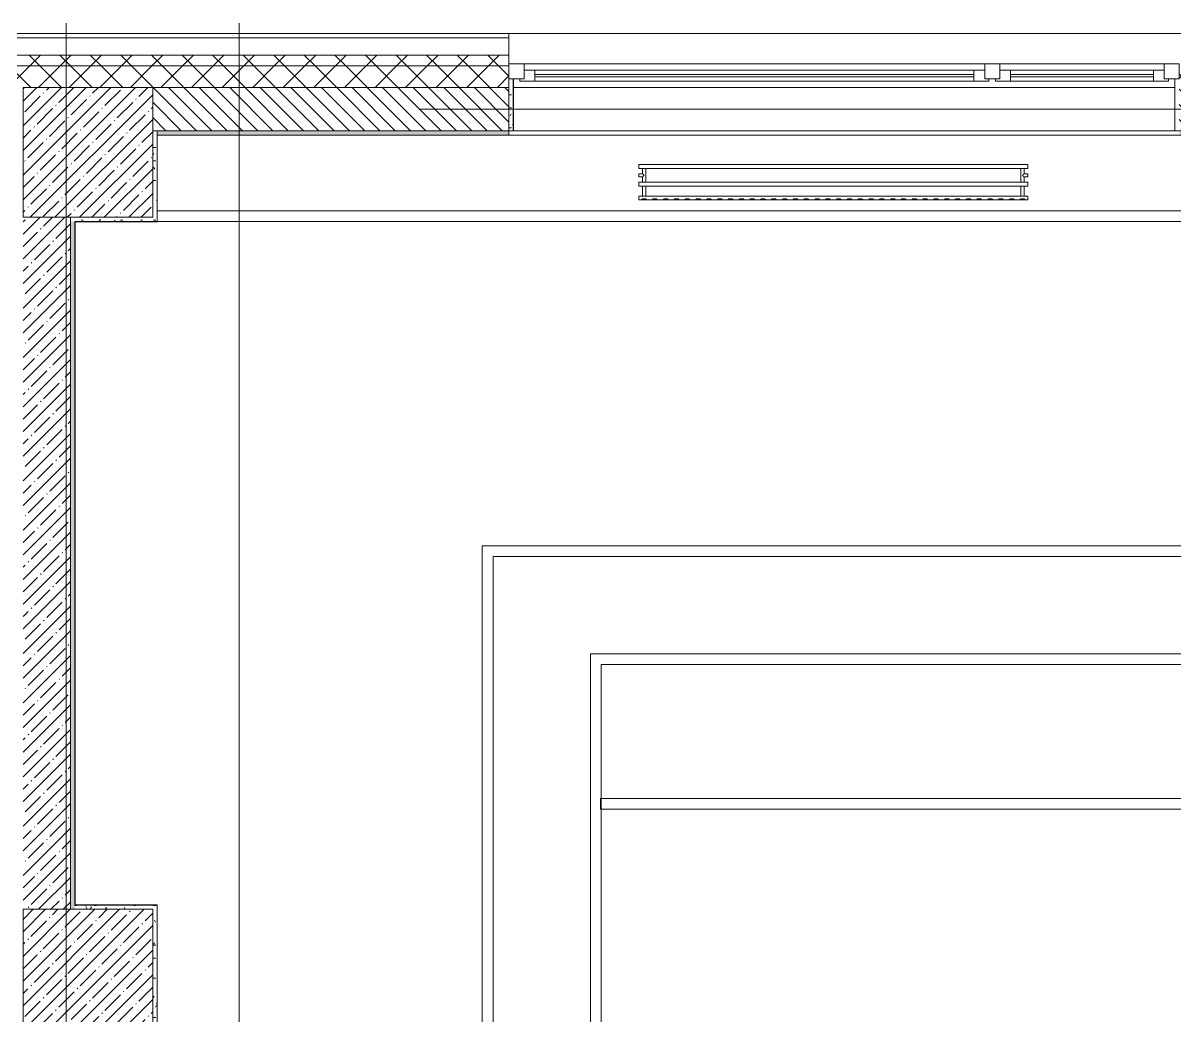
# Model space of a CAD drawing. Header units: millimetres. Extents: x -6228 to 201956, y -8553 to 30426.
# Drawn here: x 139112 to 144439, y 22807 to 27398 of the extents above; entities that cross this region are included whole.
import ezdxf

# ---------------------------------------------------------------- set-up
doc = ezdxf.new("R2010")
doc.units = ezdxf.units.MM
doc.linetypes.add('Осевая', pattern=[15875, 3175, -2381.25, 7937.5, -2381.25])
doc.layers.add('A-FLOR-3', color=7, linetype='Continuous', lineweight=9, true_color=0xaaaaaa)
doc.layers.add('I-WALL-7', color=9, linetype='Continuous', lineweight=9, true_color=0x808080)
for name, color, linetype, lineweight in [('A-GLAZ-2', 7, 'Continuous', 9), ('A-WALL-1', 7, 'Continuous', 9), ('A-WALL-4', 7, 'Continuous', 13), ('I-WALL-5', 7, 'Continuous', 9), ('M-EQPM-1', 7, 'Continuous', 9), ('S-COLS-2', 7, 'Continuous', 9), ('Оси', 7, 'Continuous', 9), ('Оси-2', 7, 'Осевая', 9)]:
    doc.layers.add(name, color=color, linetype=linetype, lineweight=lineweight)
pattern_1 = [(45, (96951.9, 0), (-70.71068, 70.71068), []), (135, (96951.9, 0), (-70.71068, -70.71068), [])]
pattern_2 = [(0, (96951.896, 0), (121.92, 30.48), [10.058, -81.382, 10.058, -81.382, -487.68]), (0, (96951.896, 0), (121.92, 30.48), [-182.88, 10.058, -172.822, 10.058, -81.382, -213.36]), (0, (96951.896, 0), (121.92, 30.48), [-457.2, 10.058, -50.902, 10.058, -142.342]), (120, (96997.616, 15.24), (-87.356454, 90.345817), [10.058, -81.382, 10.058, -81.382, -487.68]), (120, (96997.616, 15.24), (-87.356454, 90.345817), [-182.88, 10.058, -172.822, 10.058, -81.382, -213.36]), (120, (96997.616, 15.24), (-87.356454, 90.345817), [-457.2, 10.058, -50.902, 10.058, -142.342]), (240, (97012.856, 76.2), (-34.563546, -120.825817), [10.058, -81.382, 10.058, -81.382, -487.68]), (240, (97012.856, 76.2), (-34.563546, -120.825817), [-182.88, 10.058, -172.822, 10.058, -81.382, -213.36]), (240, (97012.856, 76.2), (-34.563546, -120.825817), [-457.2, 10.058, -50.902, 10.058, -142.342])]

# ---------------------------------------------------------------- blocks, each defined once
blk = doc.blocks.new('BSC_Колонна _Прямоугольная - 600х600-V186-План зашивки приборов отопления в осях 1 этажа 12-23')
at = {"layer": 'S-COLS-2'}
h = blk.add_hatch(dxfattribs=at)
h.set_pattern_fill('FP_164', color=256, style=0, pattern_type=2)
h.set_pattern_definition([(45, (-42460, -26800), (-57.02463, 57.02463), []), (45, (-42402.975, -26800), (-57.02463, 57.02463), [100.806, -20.161, 3.353, -16.808])])
h.paths.add_polyline_path([(-300, -300), (300, -300), (300, 300), (-300, 300), (-300, 171.5)])
for p, q in [((300, 300), (-300, 300)), ((-300, 300), (-300, -300)), ((300, -300), (300, 300)), ((-300, -300), (300, -300))]:
    blk.add_line(p, q, dxfattribs=at)
blk = doc.blocks.new('BSC_Колонна _Прямоугольная - 600х600-V190-План зашивки приборов отопления в осях 1 этажа 12-23')
at = {"layer": 'S-COLS-2'}
h = blk.add_hatch(dxfattribs=at)
h.set_pattern_fill('FP_169', color=256, style=0, pattern_type=2)
h.set_pattern_definition([(45, (-42460, -23000), (-57.02463, 57.02463), []), (45, (-42402.975, -23000), (-57.02463, 57.02463), [100.806, -20.161, 3.353, -16.808])])
h.paths.add_polyline_path([(-300, -300), (300, -300), (300, 300), (-300, 300), (-300, -82)])
for p, q in [((300, 300), (-300, 300)), ((-300, 300), (-300, -300)), ((300, -300), (300, 300)), ((-300, -300), (300, -300))]:
    blk.add_line(p, q, dxfattribs=at)
blk = doc.blocks.new('120_Окно_СКБ_2Ст - 120_Окно_СКБ_2Ст 3100х2500 _мал_створка слева_ 2-19089248-План зашивки приборов отопления в осях 1 этажа 12-23')
at = {"layer": 'A-GLAZ-2'}
for p, q in [((-1550, -75), (-1550, -5)), ((-1550, -5), (-1480, -5)), ((1550, -5), (-1550, -5)), ((-1480, -5), (-1480, -75)), ((650, -35), (-1480, -35)), ((-1480, -35), (-1480, -75)), ((-1430, -85), (-1430, -35)), ((600, -85), (600, -35)), ((650, -75), (650, -5)), ((650, -5), (720, -5)), ((650, -75), (650, -35)), ((720, -5), (720, -75)), ((1480, -35), (720, -35)), ((720, -35), (720, -75)), ((770, -85), (770, -35)), ((1430, -85), (1430, -35)), ((1480, -75), (1480, -5)), ((1480, -5), (1550, -5)), ((1480, -75), (1480, -35)), ((1550, -5), (1550, -75)), ((-1480, -75), (-1550, -75)), ((-1530, -75), (-1500, -75)), ((-1480, -75), (-1500, -75)), ((-1500, -75), (-1500, -85)), ((-1500, -85), (670, -85)), ((670, -85), (-1500, -85)), ((-1430, -55), (600, -55)), ((600, -65), (-1430, -65)), ((720, -75), (650, -75)), ((670, -75), (650, -75)), ((670, -75), (700, -75)), ((670, -85), (670, -75)), ((720, -75), (700, -75)), ((700, -75), (700, -85)), ((700, -85), (1500, -85)), ((1500, -85), (700, -85)), ((770, -55), (1430, -55)), ((1430, -65), (770, -65)), ((1550, -75), (1480, -75)), ((1500, -75), (1480, -75)), ((1500, -75), (1530, -75)), ((1500, -85), (1500, -75))]:
    blk.add_line(p, q, dxfattribs=at)
blk = doc.blocks.new('radiator_prado_classic_z_tip_30_po exemplyaru - Classic Z Тип 30-500-30677905-План зашивки приборов отопления в осях 1 этажа 12-23')
at = {"layer": 'M-EQPM-1'}
for p, q in [((0, 228), (0, 210)), ((1800, 228), (0, 228)), ((0, 210), (0, 228)), ((0, 228), (12.5, 228)), ((12.5, 228), (37.5, 228)), ((37.5, 228), (12.5, 228)), ((12.5, 228), (37.5, 228)), ((12.5, 228), (17.5, 223)), ((12.5, 228), (17.5, 223)), ((32.5, 223), (17.5, 223)), ((17.5, 223), (32.5, 223)), ((32.5, 223), (37.5, 228)), ((37.5, 228), (32.5, 223)), ((37.5, 228), (62.5, 228)), ((62.5, 228), (87.5, 228)), ((87.5, 228), (62.5, 228)), ((62.5, 228), (87.5, 228)), ((62.5, 228), (67.5, 223)), ((62.5, 228), (67.5, 223)), ((82.5, 223), (67.5, 223)), ((67.5, 223), (82.5, 223)), ((82.5, 223), (87.5, 228)), ((87.5, 228), (82.5, 223)), ((87.5, 228), (112.5, 228)), ((112.5, 228), (137.5, 228)), ((137.5, 228), (112.5, 228)), ((112.5, 228), (137.5, 228)), ((112.5, 228), (117.5, 223)), ((112.5, 228), (117.5, 223)), ((132.5, 223), (117.5, 223)), ((117.5, 223), (132.5, 223)), ((132.5, 223), (137.5, 228)), ((137.5, 228), (132.5, 223)), ((137.5, 228), (162.5, 228)), ((162.5, 228), (187.5, 228)), ((187.5, 228), (162.5, 228)), ((162.5, 228), (187.5, 228)), ((162.5, 228), (167.5, 223)), ((162.5, 228), (167.5, 223)), ((182.5, 223), (167.5, 223)), ((167.5, 223), (182.5, 223)), ((182.5, 223), (187.5, 228)), ((187.5, 228), (182.5, 223)), ((187.5, 228), (212.5, 228)), ((212.5, 228), (237.5, 228)), ((237.5, 228), (212.5, 228)), ((212.5, 228), (237.5, 228)), ((212.5, 228), (217.5, 223)), ((212.5, 228), (217.5, 223)), ((232.5, 223), (217.5, 223)), ((217.5, 223), (232.5, 223)), ((232.5, 223), (237.5, 228)), ((237.5, 228), (232.5, 223)), ((237.5, 228), (262.5, 228)), ((262.5, 228), (287.5, 228)), ((287.5, 228), (262.5, 228)), ((262.5, 228), (287.5, 228)), ((262.5, 228), (267.5, 223)), ((262.5, 228), (267.5, 223)), ((282.5, 223), (267.5, 223)), ((267.5, 223), (282.5, 223)), ((282.5, 223), (287.5, 228)), ((287.5, 228), (282.5, 223)), ((287.5, 228), (312.5, 228)), ((312.5, 228), (337.5, 228)), ((337.5, 228), (312.5, 228)), ((312.5, 228), (337.5, 228)), ((312.5, 228), (317.5, 223)), ((312.5, 228), (317.5, 223)), ((332.5, 223), (317.5, 223)), ((317.5, 223), (332.5, 223)), ((332.5, 223), (337.5, 228)), ((337.5, 228), (332.5, 223)), ((337.5, 228), (362.5, 228)), ((362.5, 228), (387.5, 228)), ((387.5, 228), (362.5, 228)), ((362.5, 228), (387.5, 228)), ((362.5, 228), (367.5, 223)), ((362.5, 228), (367.5, 223)), ((382.5, 223), (367.5, 223)), ((367.5, 223), (382.5, 223)), ((382.5, 223), (387.5, 228)), ((387.5, 228), (382.5, 223)), ((387.5, 228), (412.5, 228)), ((412.5, 228), (437.5, 228)), ((437.5, 228), (412.5, 228)), ((412.5, 228), (437.5, 228)), ((412.5, 228), (417.5, 223)), ((412.5, 228), (417.5, 223)), ((432.5, 223), (417.5, 223)), ((417.5, 223), (432.5, 223)), ((432.5, 223), (437.5, 228)), ((437.5, 228), (432.5, 223)), ((437.5, 228), (462.5, 228)), ((462.5, 228), (487.5, 228)), ((487.5, 228), (462.5, 228)), ((462.5, 228), (487.5, 228)), ((462.5, 228), (467.5, 223)), ((462.5, 228), (467.5, 223)), ((482.5, 223), (467.5, 223)), ((467.5, 223), (482.5, 223)), ((482.5, 223), (487.5, 228)), ((487.5, 228), (482.5, 223)), ((487.5, 228), (512.5, 228)), ((512.5, 228), (537.5, 228)), ((537.5, 228), (512.5, 228)), ((512.5, 228), (537.5, 228)), ((512.5, 228), (517.5, 223)), ((512.5, 228), (517.5, 223)), ((532.5, 223), (517.5, 223)), ((517.5, 223), (532.5, 223)), ((532.5, 223), (537.5, 228)), ((537.5, 228), (532.5, 223)), ((537.5, 228), (562.5, 228)), ((562.5, 228), (587.5, 228)), ((587.5, 228), (562.5, 228)), ((562.5, 228), (587.5, 228)), ((562.5, 228), (567.5, 223)), ((562.5, 228), (567.5, 223)), ((582.5, 223), (567.5, 223)), ((567.5, 223), (582.5, 223)), ((582.5, 223), (587.5, 228)), ((587.5, 228), (582.5, 223)), ((587.5, 228), (612.5, 228)), ((612.5, 228), (637.5, 228)), ((637.5, 228), (612.5, 228)), ((612.5, 228), (637.5, 228)), ((612.5, 228), (617.5, 223)), ((612.5, 228), (617.5, 223)), ((632.5, 223), (617.5, 223)), ((617.5, 223), (632.5, 223)), ((632.5, 223), (637.5, 228)), ((637.5, 228), (632.5, 223)), ((637.5, 228), (662.5, 228)), ((662.5, 228), (687.5, 228)), ((687.5, 228), (662.5, 228)), ((662.5, 228), (687.5, 228)), ((662.5, 228), (667.5, 223)), ((662.5, 228), (667.5, 223)), ((682.5, 223), (667.5, 223)), ((667.5, 223), (682.5, 223)), ((682.5, 223), (687.5, 228)), ((687.5, 228), (682.5, 223)), ((687.5, 228), (712.5, 228)), ((712.5, 228), (737.5, 228)), ((737.5, 228), (712.5, 228)), ((712.5, 228), (737.5, 228)), ((712.5, 228), (717.5, 223)), ((712.5, 228), (717.5, 223)), ((732.5, 223), (717.5, 223)), ((717.5, 223), (732.5, 223)), ((732.5, 223), (737.5, 228)), ((737.5, 228), (732.5, 223)), ((737.5, 228), (762.5, 228)), ((762.5, 228), (787.5, 228)), ((787.5, 228), (762.5, 228)), ((762.5, 228), (787.5, 228)), ((762.5, 228), (767.5, 223)), ((762.5, 228), (767.5, 223)), ((782.5, 223), (767.5, 223)), ((767.5, 223), (782.5, 223)), ((782.5, 223), (787.5, 228)), ((787.5, 228), (782.5, 223)), ((787.5, 228), (812.5, 228)), ((812.5, 228), (837.5, 228)), ((837.5, 228), (812.5, 228)), ((812.5, 228), (837.5, 228)), ((812.5, 228), (817.5, 223)), ((812.5, 228), (817.5, 223)), ((832.5, 223), (817.5, 223)), ((817.5, 223), (832.5, 223)), ((832.5, 223), (837.5, 228)), ((837.5, 228), (832.5, 223)), ((837.5, 228), (862.5, 228)), ((862.5, 228), (887.5, 228)), ((887.5, 228), (862.5, 228)), ((862.5, 228), (887.5, 228)), ((862.5, 228), (867.5, 223)), ((862.5, 228), (867.5, 223)), ((882.5, 223), (867.5, 223)), ((867.5, 223), (882.5, 223)), ((882.5, 223), (887.5, 228)), ((887.5, 228), (882.5, 223)), ((887.5, 228), (912.5, 228)), ((912.5, 228), (937.5, 228)), ((937.5, 228), (912.5, 228)), ((912.5, 228), (937.5, 228)), ((912.5, 228), (917.5, 223)), ((912.5, 228), (917.5, 223)), ((932.5, 223), (917.5, 223)), ((917.5, 223), (932.5, 223)), ((932.5, 223), (937.5, 228)), ((937.5, 228), (932.5, 223)), ((937.5, 228), (962.5, 228)), ((962.5, 228), (987.5, 228)), ((987.5, 228), (962.5, 228)), ((962.5, 228), (987.5, 228)), ((962.5, 228), (967.5, 223)), ((962.5, 228), (967.5, 223)), ((982.5, 223), (967.5, 223)), ((967.5, 223), (982.5, 223)), ((982.5, 223), (987.5, 228)), ((987.5, 228), (982.5, 223)), ((987.5, 228), (1012.5, 228)), ((1012.5, 228), (1037.5, 228)), ((1037.5, 228), (1012.5, 228)), ((1012.5, 228), (1037.5, 228)), ((1012.5, 228), (1017.5, 223)), ((1012.5, 228), (1017.5, 223)), ((1032.5, 223), (1017.5, 223)), ((1017.5, 223), (1032.5, 223)), ((1032.5, 223), (1037.5, 228)), ((1037.5, 228), (1032.5, 223)), ((1037.5, 228), (1062.5, 228)), ((1062.5, 228), (1087.5, 228)), ((1087.5, 228), (1062.5, 228)), ((1062.5, 228), (1087.5, 228)), ((1062.5, 228), (1067.5, 223)), ((1062.5, 228), (1067.5, 223)), ((1082.5, 223), (1067.5, 223)), ((1067.5, 223), (1082.5, 223)), ((1082.5, 223), (1087.5, 228)), ((1087.5, 228), (1082.5, 223)), ((1087.5, 228), (1112.5, 228)), ((1112.5, 228), (1137.5, 228)), ((1137.5, 228), (1112.5, 228)), ((1112.5, 228), (1137.5, 228)), ((1112.5, 228), (1117.5, 223)), ((1112.5, 228), (1117.5, 223)), ((1132.5, 223), (1117.5, 223)), ((1117.5, 223), (1132.5, 223)), ((1132.5, 223), (1137.5, 228)), ((1137.5, 228), (1132.5, 223)), ((1137.5, 228), (1162.5, 228)), ((1162.5, 228), (1187.5, 228)), ((1187.5, 228), (1162.5, 228)), ((1162.5, 228), (1187.5, 228)), ((1162.5, 228), (1167.5, 223)), ((1162.5, 228), (1167.5, 223)), ((1182.5, 223), (1167.5, 223)), ((1167.5, 223), (1182.5, 223)), ((1182.5, 223), (1187.5, 228)), ((1187.5, 228), (1182.5, 223)), ((1187.5, 228), (1212.5, 228)), ((1212.5, 228), (1237.5, 228)), ((1237.5, 228), (1212.5, 228)), ((1212.5, 228), (1237.5, 228)), ((1212.5, 228), (1217.5, 223)), ((1212.5, 228), (1217.5, 223)), ((1232.5, 223), (1217.5, 223)), ((1217.5, 223), (1232.5, 223)), ((1232.5, 223), (1237.5, 228)), ((1237.5, 228), (1232.5, 223)), ((1237.5, 228), (1262.5, 228)), ((1262.5, 228), (1287.5, 228)), ((1287.5, 228), (1262.5, 228)), ((1262.5, 228), (1287.5, 228)), ((1262.5, 228), (1267.5, 223)), ((1262.5, 228), (1267.5, 223)), ((1282.5, 223), (1267.5, 223)), ((1267.5, 223), (1282.5, 223)), ((1282.5, 223), (1287.5, 228)), ((1287.5, 228), (1282.5, 223)), ((1287.5, 228), (1312.5, 228)), ((1312.5, 228), (1337.5, 228)), ((1337.5, 228), (1312.5, 228)), ((1312.5, 228), (1337.5, 228)), ((1312.5, 228), (1317.5, 223)), ((1312.5, 228), (1317.5, 223)), ((1332.5, 223), (1317.5, 223)), ((1317.5, 223), (1332.5, 223)), ((1332.5, 223), (1337.5, 228)), ((1337.5, 228), (1332.5, 223)), ((1337.5, 228), (1362.5, 228)), ((1362.5, 228), (1387.5, 228)), ((1387.5, 228), (1362.5, 228)), ((1362.5, 228), (1387.5, 228)), ((1362.5, 228), (1367.5, 223)), ((1362.5, 228), (1367.5, 223)), ((1382.5, 223), (1367.5, 223)), ((1367.5, 223), (1382.5, 223)), ((1382.5, 223), (1387.5, 228)), ((1387.5, 228), (1382.5, 223)), ((1387.5, 228), (1412.5, 228)), ((1412.5, 228), (1437.5, 228)), ((1437.5, 228), (1412.5, 228)), ((1412.5, 228), (1437.5, 228)), ((1412.5, 228), (1417.5, 223)), ((1412.5, 228), (1417.5, 223)), ((1432.5, 223), (1417.5, 223)), ((1417.5, 223), (1432.5, 223)), ((1432.5, 223), (1437.5, 228)), ((1437.5, 228), (1432.5, 223)), ((1437.5, 228), (1462.5, 228)), ((1462.5, 228), (1487.5, 228)), ((1487.5, 228), (1462.5, 228)), ((1462.5, 228), (1487.5, 228)), ((1462.5, 228), (1467.5, 223)), ((1462.5, 228), (1467.5, 223)), ((1482.5, 223), (1467.5, 223)), ((1467.5, 223), (1482.5, 223)), ((1482.5, 223), (1487.5, 228)), ((1487.5, 228), (1482.5, 223)), ((1487.5, 228), (1512.5, 228)), ((1512.5, 228), (1537.5, 228)), ((1537.5, 228), (1512.5, 228)), ((1512.5, 228), (1537.5, 228)), ((1512.5, 228), (1517.5, 223)), ((1512.5, 228), (1517.5, 223)), ((1532.5, 223), (1517.5, 223)), ((1517.5, 223), (1532.5, 223)), ((1532.5, 223), (1537.5, 228)), ((1537.5, 228), (1532.5, 223)), ((1537.5, 228), (1562.5, 228)), ((1562.5, 228), (1587.5, 228)), ((1587.5, 228), (1562.5, 228)), ((1562.5, 228), (1587.5, 228)), ((1562.5, 228), (1567.5, 223)), ((1562.5, 228), (1567.5, 223)), ((1582.5, 223), (1567.5, 223)), ((1567.5, 223), (1582.5, 223)), ((1582.5, 223), (1587.5, 228)), ((1587.5, 228), (1582.5, 223)), ((1587.5, 228), (1612.5, 228)), ((1612.5, 228), (1637.5, 228)), ((1637.5, 228), (1612.5, 228)), ((1612.5, 228), (1637.5, 228)), ((1612.5, 228), (1617.5, 223)), ((1612.5, 228), (1617.5, 223)), ((1632.5, 223), (1617.5, 223)), ((1617.5, 223), (1632.5, 223)), ((1632.5, 223), (1637.5, 228)), ((1637.5, 228), (1632.5, 223)), ((1637.5, 228), (1662.5, 228)), ((1662.5, 228), (1687.5, 228)), ((1687.5, 228), (1662.5, 228)), ((1662.5, 228), (1687.5, 228)), ((1662.5, 228), (1667.5, 223)), ((1662.5, 228), (1667.5, 223)), ((1682.5, 223), (1667.5, 223)), ((1667.5, 223), (1682.5, 223)), ((1682.5, 223), (1687.5, 228)), ((1687.5, 228), (1682.5, 223)), ((1687.5, 228), (1712.5, 228)), ((1712.5, 228), (1737.5, 228)), ((1737.5, 228), (1712.5, 228)), ((1712.5, 228), (1737.5, 228)), ((1712.5, 228), (1717.5, 223)), ((1712.5, 228), (1717.5, 223)), ((1732.5, 223), (1717.5, 223)), ((1717.5, 223), (1732.5, 223)), ((1732.5, 223), (1737.5, 228)), ((1737.5, 228), (1732.5, 223)), ((1737.5, 228), (1762.5, 228)), ((1762.5, 228), (1787.5, 228)), ((1787.5, 228), (1762.5, 228)), ((1762.5, 228), (1787.5, 228)), ((1762.5, 228), (1767.5, 223)), ((1762.5, 228), (1767.5, 223)), ((1782.5, 223), (1767.5, 223)), ((1767.5, 223), (1782.5, 223)), ((1782.5, 223), (1787.5, 228)), ((1787.5, 228), (1782.5, 223)), ((1787.5, 228), (1800, 228)), ((1800, 210), (1800, 228)), ((1800, 228), (1800, 210)), ((0, 210), (1800, 210)), ((17.5, 210), (0, 210)), ((1800, 164), (0, 164)), ((0, 164), (0, 146)), ((0, 146), (0, 164)), ((0, 164), (17.5, 164)), ((17.5, 210), (17.5, 164)), ((17.5, 210), (17.5, 164)), ((23.1, 210), (17.5, 210)), ((17.5, 210), (17.8, 210)), ((19.7, 210), (17.5, 210)), ((17.5, 210), (19.7, 210)), ((21.2, 164), (17.5, 164)), ((17.5, 164), (19.7, 164)), ((32.5, 164), (17.5, 164)), ((17.5, 164), (32.5, 164)), ((17.8, 210), (32.5, 210)), ((26.9, 210), (18.5, 210)), ((18.5, 164), (26.9, 164)), ((32.5, 210), (19.7, 210)), ((19.7, 210), (21.2, 210)), ((19.7, 164), (32.5, 164)), ((30.3, 164), (21.2, 164)), ((21.2, 210), (32.5, 210)), ((26.9, 210), (23.1, 210)), ((28.7, 210), (26.9, 210)), ((31.5, 210), (27.4, 210)), ((27.4, 164), (31.5, 164)), ((30.3, 210), (28.7, 210)), ((32.5, 210), (30.3, 210)), ((32.5, 164), (30.3, 164)), ((32.5, 164), (32.5, 210)), ((32.5, 164), (32.5, 210)), ((1767.5, 210), (32.5, 210)), ((32.5, 164), (1767.5, 164)), ((1767.5, 210), (1767.5, 164)), ((1767.5, 210), (1767.5, 164)), ((1778.7, 210), (1767.5, 210)), ((1767.5, 210), (1776.9, 210)), ((1782.5, 210), (1767.5, 210)), ((1767.5, 210), (1782.2, 210)), ((1782.5, 164), (1767.5, 164)), ((1767.5, 164), (1768.5, 164)), ((1782.5, 164), (1767.5, 164)), ((1767.5, 164), (1782.5, 164)), ((1781.5, 210), (1768.5, 210)), ((1768.5, 164), (1769.7, 164)), ((1768.5, 164), (1781.5, 164)), ((1769.7, 164), (1780.3, 164)), ((1776.9, 210), (1782.5, 210)), ((1782.5, 210), (1778.7, 210)), ((1780.3, 164), (1782.5, 164)), ((1782.2, 210), (1782.5, 210)), ((1782.5, 164), (1782.5, 210)), ((1782.5, 164), (1782.5, 210)), ((1800, 210), (1782.5, 210)), ((1782.5, 164), (1800, 164)), ((1800, 146), (1800, 164)), ((1800, 164), (1800, 146)), ((0, 146), (1800, 146)), ((17.5, 146), (0, 146)), ((17.5, 121.5), (0, 121.5)), ((17.5, 121.5), (0, 121.5)), ((0, 121.5), (0, 121.2)), ((0, 106.5), (0, 121.5)), ((0, 121.2), (0, 106.8)), ((0, 121.2), (0, 120.5)), ((0, 120.5), (0, 121.2)), ((0, 121.2), (0, 121.2)), ((0, 120.5), (0, 119.3)), ((0, 119.3), (0, 120.5)), ((0, 119.3), (0, 117.8)), ((0, 117.8), (0, 119.3)), ((0, 117.8), (0, 115.9)), ((0, 115.9), (0, 117.8)), ((0, 115.9), (0, 114)), ((0, 114), (0, 115.9)), ((0, 114), (0, 112.1)), ((0, 112.1), (0, 114)), ((0, 112.1), (0, 110.2)), ((0, 110.2), (0, 112.1)), ((0, 110.2), (0, 108.7)), ((0, 108.7), (0, 110.2)), ((0, 108.7), (0, 106.8)), ((0, 106.8), (0, 108.7)), ((0, 106.8), (0, 106.5)), ((0, 106.8), (0, 106.8)), ((17.5, 146), (17.5, 121.5)), ((17.5, 146), (17.5, 121.5)), ((17.5, 146), (18.5, 146)), ((17.8, 146), (17.5, 146)), ((17.5, 146), (32.5, 146)), ((25, 146), (17.5, 146)), ((32.5, 146), (17.8, 146)), ((18.5, 146), (21.2, 146)), ((26.9, 146), (18.5, 146)), ((21.2, 146), (23.1, 146)), ((23.1, 146), (25, 146)), ((25, 146), (26.9, 146)), ((26.9, 146), (25, 146)), ((26.9, 146), (28.7, 146)), ((32.5, 146), (26.9, 146)), ((31.5, 146), (27.4, 146)), ((28.7, 146), (30.3, 146)), ((30.3, 146), (32.5, 146)), ((32.5, 82), (32.5, 146)), ((32.5, 82), (32.5, 146)), ((1767.5, 146), (32.5, 146)), ((1767.5, 146), (1767.5, 82)), ((1767.5, 146), (1767.5, 82)), ((1767.5, 146), (1767.8, 146)), ((1782.5, 146), (1767.5, 146)), ((1767.5, 146), (1782.5, 146)), ((1782.5, 146), (1767.5, 146)), ((1767.8, 146), (1768.5, 146)), ((1768.5, 146), (1776.9, 146)), ((1781.5, 146), (1768.5, 146)), ((1776.9, 146), (1782.5, 146)), ((1782.5, 121.5), (1782.5, 146)), ((1782.5, 121.5), (1782.5, 146)), ((1800, 146), (1782.5, 146)), ((1800, 121.5), (1782.5, 121.5)), ((1800, 121.5), (1782.5, 121.5)), ((1800, 121.5), (1800, 106.5)), ((1800, 121.2), (1800, 121.5)), ((1800, 121.5), (1800, 121.2)), ((1800, 121.2), (1800, 121.5)), ((1800, 115.9), (1800, 121.2)), ((1800, 121.2), (1800, 120.5)), ((1800, 106.8), (1800, 121.2)), ((1800, 120.5), (1800, 119.3)), ((1800, 119.3), (1800, 106.8)), ((1800, 106.8), (1800, 115.9)), ((1800, 106.5), (1800, 106.8)), ((1800, 106.8), (1800, 106.5)), ((1800, 106.5), (1800, 106.8)), ((0, 106.5), (17.5, 106.5)), ((0, 106.5), (17.5, 106.5)), ((1800, 82), (0, 82)), ((0, 82), (0, 64)), ((0, 64), (0, 82)), ((0, 82), (17.5, 82)), ((1800, 64), (0, 64)), ((0, 64), (1800, 64)), ((17.5, 106.5), (17.5, 82)), ((17.5, 106.5), (17.5, 82)), ((17.8, 82), (17.5, 82)), ((17.5, 82), (17.8, 82)), ((32.2, 82), (17.5, 82)), ((17.5, 82), (21.2, 82)), ((18.5, 82), (17.8, 82)), ((17.8, 82), (32.5, 82)), ((26.9, 82), (18.5, 82)), ((18.5, 82), (26.9, 82)), ((21.2, 82), (23.1, 82)), ((23.1, 82), (32.5, 82)), ((31.5, 82), (26.9, 82)), ((27.4, 82), (31.5, 82)), ((32.2, 82), (31.5, 82)), ((32.5, 82), (32.2, 82)), ((32.5, 82), (32.2, 82)), ((32.5, 82), (1767.5, 82)), ((1767.8, 82), (1767.5, 82)), ((1767.5, 82), (1782.5, 82)), ((1782.5, 82), (1767.5, 82)), ((1767.5, 82), (1775, 82)), ((1782.2, 82), (1767.8, 82)), ((1768.5, 82), (1781.5, 82)), ((1775, 82), (1782.2, 82)), ((1782.5, 82), (1782.2, 82)), ((1782.2, 82), (1782.5, 82)), ((1782.5, 82), (1782.5, 106.5)), ((1782.5, 106.5), (1800, 106.5)), ((1782.5, 82), (1782.5, 106.5)), ((1782.5, 106.5), (1800, 106.5)), ((1782.5, 82), (1800, 82)), ((1800, 64), (1800, 82)), ((1800, 82), (1800, 64))]:
    blk.add_line(p, q, dxfattribs=at)
for points, knots in [([(17.8, 121.2), (17.7, 121.3), (17.7, 121.3), (17.5, 121.5), (17.5, 121.5), (17.5, 121.5)], [0.8571429, 0.8571429, 0.8571429, 0.8571429, 0.8928571, 0.9285714, 1, 1, 1, 1]), ([(17.5, 121.5), (17.5, 121.5), (17.5, 121.5), (17.7, 121.3), (17.7, 121.3), (17.8, 121.2)], [0, 0, 0, 0, 0.0714286, 0.1071429, 0.1428571, 0.1428571, 0.1428571, 0.1428571]), ([(17.5, 121.5), (17.5, 121.5), (17.5, 121.5), (17.7, 121.3), (17.7, 121.3), (17.8, 121.2)], [0, 0, 0, 0, 0.0714286, 0.1071429, 0.1428571, 0.1428571, 0.1428571, 0.1428571]), ([(25, 114), (24.5, 114.5), (23.6, 115.4), (22.4, 116.6), (21.6, 117.4), (21.1, 117.9), (20.8, 118.2), (20.5, 118.5), (20.2, 118.8), (19.8, 119.1), (19.6, 119.4), (19.3, 119.7), (19, 120), (18.7, 120.3), (18.5, 120.5), (18.3, 120.7), (18.1, 120.9), (17.9, 121.1), (17.8, 121.2), (17.7, 121.3), (17.5, 121.5), (17.5, 121.5), (17.5, 121.5)], [0, 0, 0, 0, 0.142857, 0.285714, 0.357143, 0.392857, 0.428571, 0.464286, 0.5, 0.535714, 0.571429, 0.607143, 0.642857, 0.678571, 0.714286, 0.75, 0.785714, 0.821429, 0.857143, 0.892857, 0.928571, 1, 1, 1, 1]), ([(17.5, 106.5), (17.5, 106.5), (17.5, 106.5), (17.7, 106.7), (17.8, 106.8), (17.9, 106.9), (18.1, 107.1), (18.3, 107.3), (18.5, 107.5), (18.7, 107.7), (19, 108), (19.3, 108.3), (19.6, 108.6), (19.8, 108.9), (20.3, 109.3), (20.7, 109.7), (21.1, 110.1), (21.6, 110.6), (22.4, 111.4), (23.6, 112.6), (24.5, 113.5), (25, 114)], [0, 0, 0, 0, 0.071429, 0.107143, 0.142857, 0.178571, 0.214286, 0.25, 0.285714, 0.321429, 0.357143, 0.392857, 0.428571, 0.464286, 0.5, 0.571429, 0.607143, 0.642857, 0.714286, 0.857143, 1, 1, 1, 1]), ([(17.5, 106.5), (17.5, 106.5), (17.5, 106.5), (17.7, 106.7), (17.7, 106.7), (17.8, 106.8)], [0, 0, 0, 0, 0.0714286, 0.1071429, 0.1428571, 0.1428571, 0.1428571, 0.1428571]), ([(17.8, 106.8), (17.7, 106.7), (17.7, 106.7), (17.5, 106.5), (17.5, 106.5), (17.5, 106.5)], [0.8571429, 0.8571429, 0.8571429, 0.8571429, 0.8928571, 0.9285714, 1, 1, 1, 1]), ([(17.8, 106.8), (17.7, 106.7), (17.7, 106.7), (17.5, 106.5), (17.5, 106.5), (17.5, 106.5)], [0.8571429, 0.8571429, 0.8571429, 0.8571429, 0.8928571, 0.9285714, 1, 1, 1, 1]), ([(17.8, 121.2), (17.8, 121.2), (17.9, 121.1), (18.1, 120.9), (18.3, 120.7), (18.5, 120.5), (18.7, 120.3), (19, 120), (19.3, 119.7), (19.6, 119.4), (19.8, 119.1), (20.3, 118.7), (20.7, 118.3), (21.1, 117.9), (21.6, 117.4), (22.4, 116.6), (23.1, 115.9), (23.6, 115.4)], [0.1428571, 0.1428571, 0.1428571, 0.1428571, 0.1785714, 0.2142857, 0.25, 0.2857143, 0.3214286, 0.3571429, 0.3928571, 0.4285714, 0.4642857, 0.5, 0.5714286, 0.6071429, 0.6428571, 0.7142857, 0.8571429, 0.8571429, 0.8571429, 0.8571429]), ([(17.8, 106.8), (17.8, 106.8), (17.9, 106.9), (18.1, 107.1), (18.3, 107.3), (18.5, 107.5), (18.7, 107.7), (19, 108), (19.3, 108.3), (19.6, 108.6), (19.9, 108.8), (20.3, 109.3), (20.6, 109.6), (20.8, 109.8)], [0.1428571, 0.1428571, 0.1428571, 0.1428571, 0.1785714, 0.2142857, 0.25, 0.2857143, 0.3214286, 0.3571429, 0.3928571, 0.4285714, 0.4642857, 0.5, 0.5714286, 0.5714286, 0.5714286, 0.5714286]), ([(19.6, 119.4), (19.7, 119.3), (19.9, 119.2), (20.3, 118.7), (20.6, 118.4), (20.8, 118.2)], [0.4285714, 0.4285714, 0.4285714, 0.4285714, 0.4642857, 0.5, 0.5714286, 0.5714286, 0.5714286, 0.5714286]), ([(22.1, 116.9), (21.9, 117.1), (21.6, 117.4), (21.1, 117.9), (20.9, 118.1), (20.8, 118.2)], [0.2857143, 0.2857143, 0.2857143, 0.2857143, 0.3571429, 0.3928571, 0.4285714, 0.4285714, 0.4285714, 0.4285714]), ([(20.8, 118.2), (20.9, 118.1), (21.1, 117.9), (21.6, 117.4), (21.9, 117.1), (22.1, 116.9)], [0.5714286, 0.5714286, 0.5714286, 0.5714286, 0.6071429, 0.6428571, 0.7142857, 0.7142857, 0.7142857, 0.7142857]), ([(20.8, 109.8), (20.9, 109.9), (21.1, 110.1), (21.6, 110.6), (21.9, 110.9), (22.1, 111.1)], [0.5714286, 0.5714286, 0.5714286, 0.5714286, 0.6071429, 0.6428571, 0.7142857, 0.7142857, 0.7142857, 0.7142857]), ([(22.1, 111.1), (21.9, 110.9), (21.6, 110.6), (21.1, 110.1), (20.9, 109.9), (20.8, 109.8)], [0.2857143, 0.2857143, 0.2857143, 0.2857143, 0.3571429, 0.3928571, 0.4285714, 0.4285714, 0.4285714, 0.4285714]), ([(22.1, 111.1), (21.9, 110.9), (21.6, 110.6), (21.1, 110.1), (20.9, 109.9), (20.8, 109.8)], [0.2857143, 0.2857143, 0.2857143, 0.2857143, 0.3571429, 0.3928571, 0.4285714, 0.4285714, 0.4285714, 0.4285714]), ([(1775, 114), (1775.5, 114.5), (1776.4, 115.4), (1777.6, 116.6), (1778.4, 117.4), (1778.9, 117.9), (1779.2, 118.2), (1779.5, 118.5), (1779.8, 118.8), (1780.1, 119.2), (1780.4, 119.4), (1780.7, 119.7), (1781, 120), (1781.3, 120.3), (1781.5, 120.5), (1781.7, 120.7), (1781.9, 120.9), (1782.1, 121.1), (1782.2, 121.2), (1782.3, 121.3), (1782.5, 121.5), (1782.5, 121.5), (1782.5, 121.5)], [0, 0, 0, 0, 0.142857, 0.285714, 0.357143, 0.392857, 0.428571, 0.464286, 0.5, 0.535714, 0.571429, 0.607143, 0.642857, 0.678571, 0.714286, 0.75, 0.785714, 0.821429, 0.857143, 0.892857, 0.928571, 1, 1, 1, 1]), ([(1782.5, 106.5), (1782.5, 106.5), (1782.5, 106.5), (1782.3, 106.7), (1782.2, 106.8), (1782.1, 106.9), (1781.9, 107.1), (1781.7, 107.3), (1781.5, 107.5), (1781.3, 107.7), (1781, 108), (1780.7, 108.3), (1780.4, 108.6), (1780.1, 108.8), (1779.7, 109.3), (1779.3, 109.7), (1778.9, 110.1), (1778.4, 110.6), (1777.6, 111.4), (1776.4, 112.6), (1775.5, 113.5), (1775, 114)], [0, 0, 0, 0, 0.071429, 0.107143, 0.142857, 0.178571, 0.214286, 0.25, 0.285714, 0.321429, 0.357143, 0.392857, 0.428571, 0.464286, 0.5, 0.571429, 0.607143, 0.642857, 0.714286, 0.857143, 1, 1, 1, 1]), ([(1782.2, 121.2), (1782.2, 121.2), (1782.1, 121.1), (1781.9, 120.9), (1781.7, 120.7), (1781.5, 120.5), (1781.3, 120.3), (1781, 120), (1780.7, 119.7), (1780.4, 119.4), (1780.1, 119.2), (1779.7, 118.7), (1779.3, 118.3), (1778.9, 117.9), (1778.4, 117.4), (1777.6, 116.6), (1776.9, 115.9), (1776.4, 115.4)], [0.1428571, 0.1428571, 0.1428571, 0.1428571, 0.1785714, 0.2142857, 0.25, 0.2857143, 0.3214286, 0.3571429, 0.3928571, 0.4285714, 0.4642857, 0.5, 0.5714286, 0.6071429, 0.6428571, 0.7142857, 0.8571429, 0.8571429, 0.8571429, 0.8571429]), ([(1782.2, 121.2), (1782.2, 121.2), (1782.1, 121.1), (1781.9, 120.9), (1781.7, 120.7), (1781.5, 120.5), (1781.3, 120.3), (1781, 120), (1780.7, 119.7), (1780.4, 119.4), (1780.1, 119.2), (1779.7, 118.7), (1779.3, 118.3), (1778.9, 117.9), (1778.4, 117.4), (1777.6, 116.6), (1776.9, 115.9), (1776.4, 115.4)], [0.1428571, 0.1428571, 0.1428571, 0.1428571, 0.1785714, 0.2142857, 0.25, 0.2857143, 0.3214286, 0.3571429, 0.3928571, 0.4285714, 0.4642857, 0.5, 0.5714286, 0.6071429, 0.6428571, 0.7142857, 0.8571429, 0.8571429, 0.8571429, 0.8571429]), ([(1776.4, 115.4), (1776.9, 115.9), (1777.6, 116.6), (1778.4, 117.4), (1778.9, 117.9), (1779.2, 118.2), (1779.5, 118.5), (1779.8, 118.8), (1780.1, 119.2), (1780.4, 119.4), (1780.7, 119.7), (1781, 120), (1781.3, 120.3), (1781.5, 120.5), (1781.7, 120.7), (1781.9, 120.9), (1782.1, 121.1), (1782.2, 121.2), (1782.2, 121.2)], [0.1428571, 0.1428571, 0.1428571, 0.1428571, 0.2857143, 0.3571429, 0.3928571, 0.4285714, 0.4642857, 0.5, 0.5357143, 0.5714286, 0.6071429, 0.6428571, 0.6785714, 0.7142857, 0.75, 0.7857143, 0.8214286, 0.8571429, 0.8571429, 0.8571429, 0.8571429]), ([(1777.9, 111.1), (1778.1, 110.9), (1778.4, 110.6), (1778.9, 110.1), (1779.2, 109.8), (1779.5, 109.5), (1779.8, 109.2), (1780.1, 108.8), (1780.3, 108.7), (1780.4, 108.6)], [0.2857143, 0.2857143, 0.2857143, 0.2857143, 0.3571429, 0.3928571, 0.4285714, 0.4642857, 0.5, 0.5357143, 0.5714286, 0.5714286, 0.5714286, 0.5714286]), ([(1777.9, 111.1), (1778.1, 110.9), (1778.4, 110.6), (1778.9, 110.1), (1779.2, 109.8), (1779.5, 109.5), (1779.8, 109.2), (1780.1, 108.8), (1780.3, 108.7), (1780.4, 108.6)], [0.2857143, 0.2857143, 0.2857143, 0.2857143, 0.3571429, 0.3928571, 0.4285714, 0.4642857, 0.5, 0.5357143, 0.5714286, 0.5714286, 0.5714286, 0.5714286]), ([(1782.2, 106.8), (1782.2, 106.8), (1782.1, 106.9), (1781.9, 107.1), (1781.7, 107.3), (1781.5, 107.5), (1781.3, 107.7), (1781, 108), (1780.7, 108.3), (1780.4, 108.6), (1780.1, 108.8), (1779.7, 109.3), (1779.3, 109.7), (1778.9, 110.1), (1778.4, 110.6), (1778.1, 110.9), (1777.9, 111.1)], [0.1428571, 0.1428571, 0.1428571, 0.1428571, 0.1785714, 0.2142857, 0.25, 0.2857143, 0.3214286, 0.3571429, 0.3928571, 0.4285714, 0.4642857, 0.5, 0.5714286, 0.6071429, 0.6428571, 0.7142857, 0.7142857, 0.7142857, 0.7142857]), ([(1782.5, 121.5), (1782.5, 121.5), (1782.5, 121.5), (1782.3, 121.3), (1782.3, 121.3), (1782.2, 121.2)], [0, 0, 0, 0, 0.0714286, 0.1071429, 0.1428571, 0.1428571, 0.1428571, 0.1428571]), ([(1782.5, 121.5), (1782.5, 121.5), (1782.5, 121.5), (1782.3, 121.3), (1782.3, 121.3), (1782.2, 121.2)], [0, 0, 0, 0, 0.0714286, 0.1071429, 0.1428571, 0.1428571, 0.1428571, 0.1428571]), ([(1782.2, 121.2), (1782.3, 121.3), (1782.3, 121.3), (1782.5, 121.5), (1782.5, 121.5), (1782.5, 121.5)], [0.8571429, 0.8571429, 0.8571429, 0.8571429, 0.8928571, 0.9285714, 1, 1, 1, 1]), ([(1782.2, 106.8), (1782.3, 106.7), (1782.3, 106.7), (1782.5, 106.5), (1782.5, 106.5), (1782.5, 106.5)], [0.8571429, 0.8571429, 0.8571429, 0.8571429, 0.8928571, 0.9285714, 1, 1, 1, 1]), ([(1782.2, 106.8), (1782.3, 106.7), (1782.3, 106.7), (1782.5, 106.5), (1782.5, 106.5), (1782.5, 106.5)], [0.8571429, 0.8571429, 0.8571429, 0.8571429, 0.8928571, 0.9285714, 1, 1, 1, 1]), ([(1782.5, 106.5), (1782.5, 106.5), (1782.5, 106.5), (1782.3, 106.7), (1782.3, 106.7), (1782.2, 106.8)], [0, 0, 0, 0, 0.0714286, 0.1071429, 0.1428571, 0.1428571, 0.1428571, 0.1428571])]:
    blk.add_open_spline(points, degree=3, knots=knots, dxfattribs=at)
for points in [[(20.8, 118.2), (20.7, 118.3), (20.5, 118.5), (20.2, 118.8), (19.9, 119.2), (19.6, 119.4), (19.3, 119.7), (19, 120), (18.7, 120.3), (18.5, 120.5), (18.3, 120.7), (18.1, 120.9), (17.9, 121.1), (17.8, 121.2), (17.8, 121.2)], [(17.8, 121.2), (17.8, 121.2), (17.9, 121.1), (18.1, 120.9), (18.3, 120.7), (18.5, 120.5), (18.7, 120.3), (19, 120), (19.3, 119.7), (19.5, 119.5), (19.6, 119.4)], [(20.8, 109.8), (20.7, 109.7), (20.5, 109.5), (20.2, 109.2), (19.9, 108.8), (19.6, 108.6), (19.3, 108.3), (19, 108), (18.7, 107.7), (18.5, 107.5), (18.3, 107.3), (18.1, 107.1), (17.9, 106.9), (17.8, 106.8), (17.8, 106.8)], [(20.8, 109.8), (20.7, 109.7), (20.5, 109.5), (20.2, 109.2), (19.8, 108.9), (19.6, 108.6), (19.3, 108.3), (19, 108), (18.7, 107.7), (18.5, 107.5), (18.3, 107.3), (18.1, 107.1), (17.9, 106.9), (17.8, 106.8), (17.8, 106.8)], [(23.6, 115.4), (23.1, 115.9), (22.6, 116.4), (22.1, 116.9)], [(22.1, 116.9), (22.6, 116.4), (23.1, 115.9), (23.6, 115.4)], [(25, 114), (24.5, 113.5), (23.6, 112.6), (22.6, 111.6), (22.1, 111.1)], [(22.1, 111.1), (22.6, 111.6), (23.1, 112.1), (23.6, 112.6)], [(23.6, 112.6), (23.1, 112.1), (22.6, 111.6), (22.1, 111.1)], [(25, 114), (24.5, 114.5), (24, 115), (23.6, 115.4)], [(23.6, 115.4), (24, 115), (24.5, 114.5), (25, 114)], [(23.6, 115.4), (24, 115), (24.5, 114.5), (25, 114)], [(23.6, 112.6), (24, 113), (24.5, 113.5), (25, 114)], [(25, 114), (24.5, 113.5), (24, 113), (23.6, 112.6)], [(1776.4, 115.4), (1776, 115), (1775.5, 114.5), (1775, 114)], [(1776.4, 115.4), (1776, 115), (1775.5, 114.5), (1775, 114)], [(1775, 114), (1775.5, 114.5), (1776, 115), (1776.4, 115.4)], [(1775, 114), (1775.5, 113.5), (1776, 113), (1776.4, 112.6)], [(1775, 114), (1775.5, 113.5), (1776.4, 112.6), (1777.4, 111.6), (1777.9, 111.1)], [(1777.9, 111.1), (1777.4, 111.6), (1776.4, 112.6), (1775.5, 113.5), (1775, 114)], [(1776.4, 112.6), (1776.9, 112.1), (1777.4, 111.6), (1777.9, 111.1)], [(1780.4, 108.6), (1780.5, 108.5), (1780.7, 108.3), (1781, 108), (1781.3, 107.7), (1781.4, 107.6), (1781.5, 107.5)], [(1780.4, 108.6), (1780.5, 108.5), (1780.7, 108.3), (1781, 108), (1781.3, 107.7), (1781.5, 107.5), (1781.7, 107.3), (1781.9, 107.1), (1782.1, 106.9), (1782.2, 106.8), (1782.2, 106.8)], [(1781.5, 107.5), (1781.6, 107.4), (1781.7, 107.3), (1781.9, 107.1), (1782.1, 106.9), (1782.2, 106.8), (1782.2, 106.8)]]:
    blk.add_open_spline(points, degree=3, dxfattribs=at)

msp = doc.modelspace()

# ---------------------------------------------------------------- hatches: boundary and pattern name
at = {"layer": 'A-WALL-1'}
h = msp.add_hatch(dxfattribs=at)
h.set_pattern_fill('FP_161', color=256, style=0, pattern_type=2)
h.set_pattern_definition(pattern_1)
h.paths.add_polyline_path([(181487.6, 27200), (181487.6, 27250), (177301.9, 27250), (177301.9, 27200), (180408.7, 27200)])
h.paths.add_polyline_path([(174801.9, 27200), (174801.9, 27250), (173291.9, 27250), (173291.9, 27200), (174584, 27200)])
h.paths.add_polyline_path([(171191.9, 27200), (171191.9, 27250), (165811.9, 27250), (165811.9, 27200), (170215.5, 27200)])
h.paths.add_polyline_path([(164911.9, 27200), (164911.9, 27250), (163111.9, 27250), (163111.9, 27200), (164390.9, 27200)])
h.paths.add_polyline_path([(161478.5, 27200), (162211.9, 27200), (162211.9, 27250), (161131.9, 27250), (161131.9, 27200)])
h.paths.add_polyline_path([(157707.1, 27200), (157991.9, 27200), (157991.9, 27250), (156811.9, 27250), (156811.9, 27200), (157110.1, 27200)])
h.paths.add_polyline_path([(154111.9, 27200), (154111.9, 27250), (152861.8, 27250), (152861.8, 27200), (153469.6, 27200)])
h.paths.add_polyline_path([(151961.8, 27200), (151961.8, 27250), (150812.1, 27250), (150812.1, 27200), (151285.4, 27200)])
h.paths.add_polyline_path([(147712.1, 27200), (147712.1, 27250), (146612.2, 27250), (146612.2, 27200), (147645, 27200)])
h.paths.add_polyline_path([(145712.2, 27200), (145712.2, 27250), (144458.9, 27250), (144458.9, 27200), (145642.8, 27200)])
h.paths.add_polyline_path([(141358.9, 27200), (141358.9, 27250), (138961.9, 27250), (138961.9, 27200), (141092.2, 27200)])
h = msp.add_hatch(dxfattribs=at)
h.set_pattern_fill('FP_161', color=256, style=0, pattern_type=2)
h.set_pattern_definition(pattern_1)
h.paths.add_polyline_path([(181487.6, 27100), (181487.6, 27200), (177301.9, 27200), (177301.9, 27100), (181151.9, 27100)])
h.paths.add_polyline_path([(174201.9, 27100), (174801.9, 27100), (174801.9, 27200), (173291.9, 27200), (173291.9, 27100), (173855.9, 27100)])
h.paths.add_polyline_path([(170991.9, 27100), (171191.9, 27100), (171191.9, 27200), (165811.9, 27200), (165811.9, 27100), (170491.9, 27100)])
h.paths.add_polyline_path([(163711.9, 27100), (164911.9, 27100), (164911.9, 27200), (163111.9, 27200), (163111.9, 27100), (163662.8, 27100)])
h.paths.add_polyline_path([(162211.9, 27100), (162211.9, 27200), (161131.9, 27200), (161131.9, 27100), (161907.1, 27100)])
h.paths.add_polyline_path([(157707.1, 27100), (157991.9, 27100), (157991.9, 27200), (156811.9, 27200), (156811.9, 27100), (157110.1, 27100)])
h.paths.add_polyline_path([(154111.9, 27100), (154111.9, 27200), (152861.8, 27200), (152861.8, 27100), (153469.6, 27100)])
h.paths.add_polyline_path([(151961.8, 27100), (151961.8, 27200), (150812.1, 27200), (150812.1, 27100), (151285.4, 27100)])
h.paths.add_polyline_path([(146612.2, 27100), (147712.1, 27100), (147712.1, 27200), (146612.2, 27200)])
h.paths.add_polyline_path([(145642.8, 27100), (145712.2, 27100), (145712.2, 27200), (144458.9, 27200), (144458.9, 27100), (145460.7, 27100)])
h.paths.add_polyline_path([(141358.9, 27100), (141358.9, 27200), (139011.9, 27200), (139011.9, 27100), (141092.2, 27100)])
h = msp.add_hatch(dxfattribs=at)
h.set_pattern_fill('FP_160', color=256, style=0, pattern_type=2)
h.set_pattern_definition([(135, (96951.896, 0), (-35.35534, -35.35534), [])])
h.paths.add_polyline_path([(146734.9, 26900), (147316.7, 26900), (147316.7, 27100), (146612.2, 27100), (146612.2, 26900)])
h.paths.add_polyline_path([(145712.2, 26900), (145712.2, 27100), (144458.9, 27100), (144458.9, 26900), (145642.8, 26900)])
h.paths.add_polyline_path([(141358.9, 26900), (141358.9, 27100), (139711.9, 27100), (139711.9, 26900), (141092.2, 26900)])
at = {"layer": 'I-WALL-5'}
h = msp.add_hatch(dxfattribs=at)
h.set_pattern_fill('FP_157', color=256, style=0, pattern_type=2)
h.set_pattern_definition([(45, (96951.9, 0), (-57.02463, 57.02463), []), (45, (97008.92, 0), (-57.02463, 57.02463), [100.806, -20.161, 3.353, -16.808])])
h.paths.add_polyline_path([(139331.9, 23300), (139331.9, 26500), (139111.9, 26500), (139111.9, 23300)])
at = {"layer": 'I-WALL-7'}
h = msp.add_hatch(dxfattribs=at)
h.set_pattern_fill('FP_186', color=256, style=0, pattern_type=2)
h.set_pattern_definition(pattern_2)
h.paths.add_polyline_path([(141378.9, 26900), (141378.9, 27140), (141358.9, 27140), (141358.9, 26900)])
h = msp.add_hatch(dxfattribs=at)
h.set_pattern_fill('FP_186', color=256, style=0, pattern_type=2)
h.set_pattern_definition(pattern_2)
h.paths.add_polyline_path([(139731.9, 26480), (139731.9, 26900), (139711.9, 26900), (139711.9, 26480)])
h = msp.add_hatch(dxfattribs=at)
h.set_pattern_fill('FP_186', color=256, style=0, pattern_type=2)
h.set_pattern_definition(pattern_2)
h.paths.add_polyline_path([(144550.6, 26880), (145111.9, 26880), (145111.9, 26900), (144458.9, 26900), (144458.9, 26880)])
h.paths.add_polyline_path([(141358.9, 26880), (141358.9, 26900), (139731.9, 26900), (139732.9, 26880), (141092.2, 26880)])
h = msp.add_hatch(dxfattribs=at)
h.set_pattern_fill('FP_186', color=256, style=0, pattern_type=2)
h.set_pattern_definition(pattern_2)
h.paths.add_polyline_path([(139711.9, 26480), (139711.9, 26500), (139331.9, 26500), (139331.9, 26480), (139636.1, 26480)])
h = msp.add_hatch(dxfattribs=at)
h.set_pattern_fill('FP_186', color=256, style=0, pattern_type=2)
h.set_pattern_definition(pattern_2)
h.paths.add_polyline_path([(139331.9, 23300), (139351.9, 23300), (139351.9, 26480), (139331.9, 26480), (139331.9, 23497.1)])
h = msp.add_hatch(dxfattribs=at)
h.set_pattern_fill('FP_186', color=256, style=0, pattern_type=2)
h.set_pattern_definition(pattern_2)
h.paths.add_polyline_path([(139711.9, 23300), (139731.9, 23300), (139731.9, 23320), (139351.9, 23320), (139351.9, 23300), (139636.1, 23300)])
h = msp.add_hatch(dxfattribs=at)
h.set_pattern_fill('FP_186', color=256, style=0, pattern_type=2)
h.set_pattern_definition(pattern_2)
h.paths.add_polyline_path([(139731.9, 22680), (139731.9, 23300), (139711.9, 23300), (139711.9, 22680)])

# ---------------------------------------------------------------- linework, layer by layer
at = {"layer": 'A-FLOR-3'}
for p, q in [((161591.9, 24981.3), (141235.5, 24981.3)), ((141235.5, 24981.3), (141235.5, 13824.4)), ((141285.5, 13874.4), (141285.5, 24931.3)), ((141285.5, 24931.3), (161541.9, 24931.3)), ((161091.9, 24481.3), (141735.5, 24481.3)), ((141735.5, 24481.3), (141735.5, 14324.4)), ((141785.5, 14374.4), (141785.5, 24431.3)), ((141785.5, 24431.3), (151388.7, 24431.3)), ((144471.6, 23812.8), (141781.9, 23812.8)), ((141781.9, 23812.8), (141781.9, 23762.8)), ((141781.9, 23762.8), (144471.6, 23762.8))]:
    msp.add_line(p, q, dxfattribs=at)
at = {"layer": 'A-WALL-1'}
for p, q in [((138861.9, 27350), (152861.8, 27350)), ((141358.9, 27140), (141358.9, 27350)), ((144438.9, 27100), (141378.9, 27100))]:
    msp.add_line(p, q, dxfattribs=at)
at = {"layer": 'A-WALL-4'}
for p, q in [((141358.9, 27330), (138881.9, 27330)), ((141358.9, 27250), (138961.9, 27250)), ((141358.9, 27200), (139011.9, 27200)), ((141358.9, 27100), (139711.9, 27100)), ((139711.9, 27100), (141358.9, 27100)), ((139732.9, 26900), (139711.9, 26900)), ((139731.9, 26480), (139731.9, 26900)), ((139732.9, 26880), (141358.9, 26880)), ((139351.9, 23320), (139351.9, 26480)), ((139711.9, 26480), (139351.9, 26480)), ((139731.9, 23320), (139351.9, 23320))]:
    msp.add_line(p, q, dxfattribs=at)
at = {"layer": 'I-WALL-5'}
for p, q in [((141379.9, 27140), (141358.9, 27140)), ((141358.9, 27140), (141358.9, 26879)), ((141378.9, 27140), (141378.9, 26900)), ((141379.9, 26900), (141379.9, 27140)), ((144458.9, 27140), (144437.9, 27140)), ((144437.9, 27140), (144437.9, 26900)), ((144438.9, 27140), (144438.9, 26900)), ((141378.9, 27100), (144438.9, 27100)), ((139731.9, 26900), (145111.9, 26900)), ((139731.9, 26880), (139732.9, 26880)), ((139732.9, 26880), (139732.9, 26900)), ((145091.9, 26879), (139732.9, 26879)), ((139732.9, 26879), (139732.9, 26479)), ((144458.9, 26880), (141358.9, 26880)), ((145111.9, 26880), (141358.9, 26880)), ((141378.9, 26900), (141379.9, 26900)), ((139732.9, 26530), (145091.9, 26530)), ((139331.9, 23300), (139331.9, 26500)), ((139331.9, 26500), (139331.9, 23300)), ((139352.9, 23320), (139352.9, 26479)), ((139352.9, 26479), (139732.9, 26479)), ((139711.9, 26480), (139731.9, 26480)), ((145091.9, 26480), (139732.9, 26480)), ((139732.9, 23321), (139351.9, 23321)), ((139731.9, 22680), (139731.9, 23320)), ((139732.9, 22679), (139732.9, 23321))]:
    msp.add_line(p, q, dxfattribs=at)
at = {"layer": 'Оси'}
for p, q in [((139311.9, 24898.1), (139311.9, 27398.1)), ((140111.9, 24898.1), (140111.9, 27398.1))]:
    msp.add_line(p, q, dxfattribs=at)
at = {"layer": 'Оси-2'}
for p, q in [((135394.4, 27000), (179201.9, 27000)), ((139311.9, 593.7), (139311.9, 24898.1)), ((140111.9, 593.7), (140111.9, 24898.1))]:
    msp.add_line(p, q, dxfattribs=at)

# ---------------------------------------------------------------- block references
at = {"layer": 'A-GLAZ-2'}
msp.add_blockref('120_Окно_СКБ_2Ст - 120_Окно_СКБ_2Ст 3100х2500 _мал_створка слева_ 2-19089248-План зашивки приборов отопления в осях 1 этажа 12-23', (142908.9, 27215), dxfattribs=at)
at = {"layer": 'M-EQPM-1', "rotation": 180}
msp.add_blockref('radiator_prado_classic_z_tip_30_po exemplyaru - Classic Z Тип 30-500-30677905-План зашивки приборов отопления в осях 1 этажа 12-23', (143758.9, 26808), dxfattribs=at)
at = {"layer": 'S-COLS-2'}
for name, p in [('BSC_Колонна _Прямоугольная - 600х600-V186-План зашивки приборов отопления в осях 1 этажа 12-23', (139411.9, 26800)), ('BSC_Колонна _Прямоугольная - 600х600-V190-План зашивки приборов отопления в осях 1 этажа 12-23', (139411.9, 23000))]:
    msp.add_blockref(name, p, dxfattribs=at)

doc.saveas('drawing.dxf')
